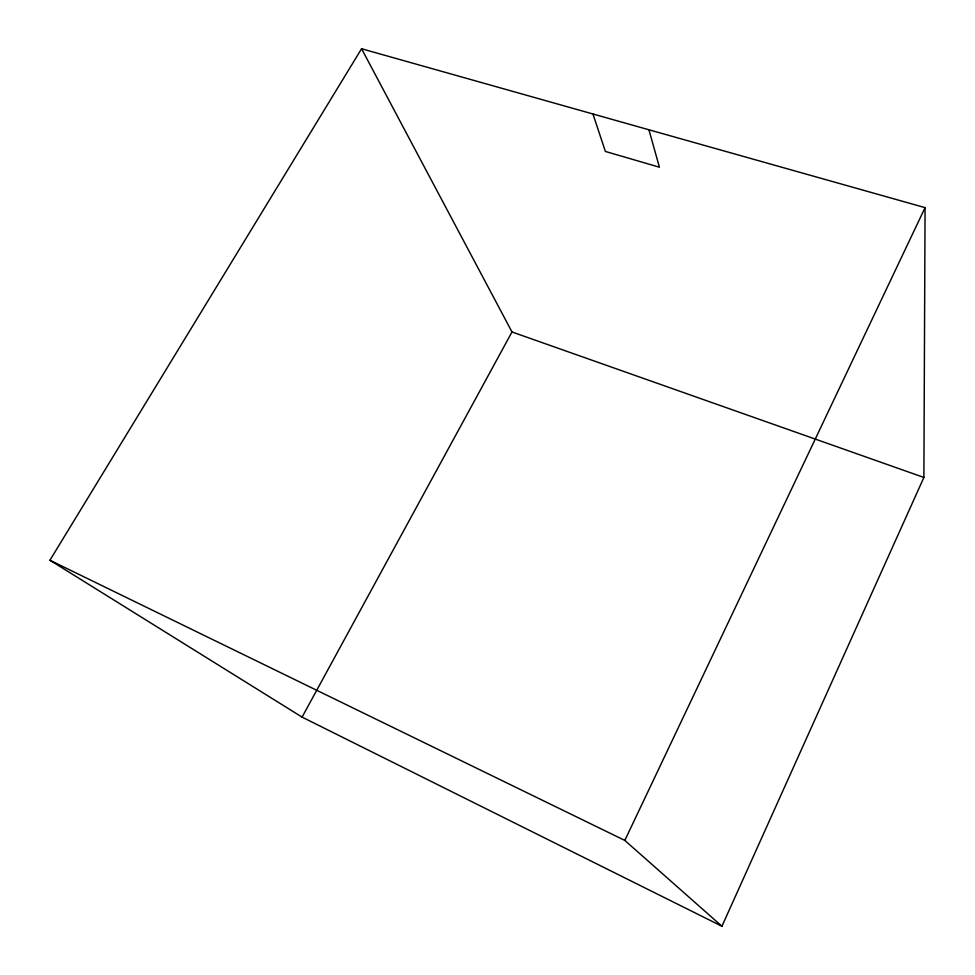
<?xml version="1.0" encoding="UTF-8"?>
<svg xmlns="http://www.w3.org/2000/svg" width="975" height="975" viewBox="0 0 975 975"><rect width="100%" height="100%" fill="white"/><g stroke="black" fill="none" stroke-linecap="round" stroke-linejoin="round"><path stroke-width="1.46" d="M923.886 477.445L925.068 207.638L361.567 48.75L49.932 560.247L302.092 717.125L721.939 926.25L923.886 477.445L511.997 331.963L361.567 48.75M721.939 926.25L624.817 840.426L925.068 207.638M302.092 717.125L511.997 331.963M49.932 560.247L624.817 840.426M592.946 113.99L605.39 151.454L659.417 167.212L648.936 129.785"/></g></svg>
